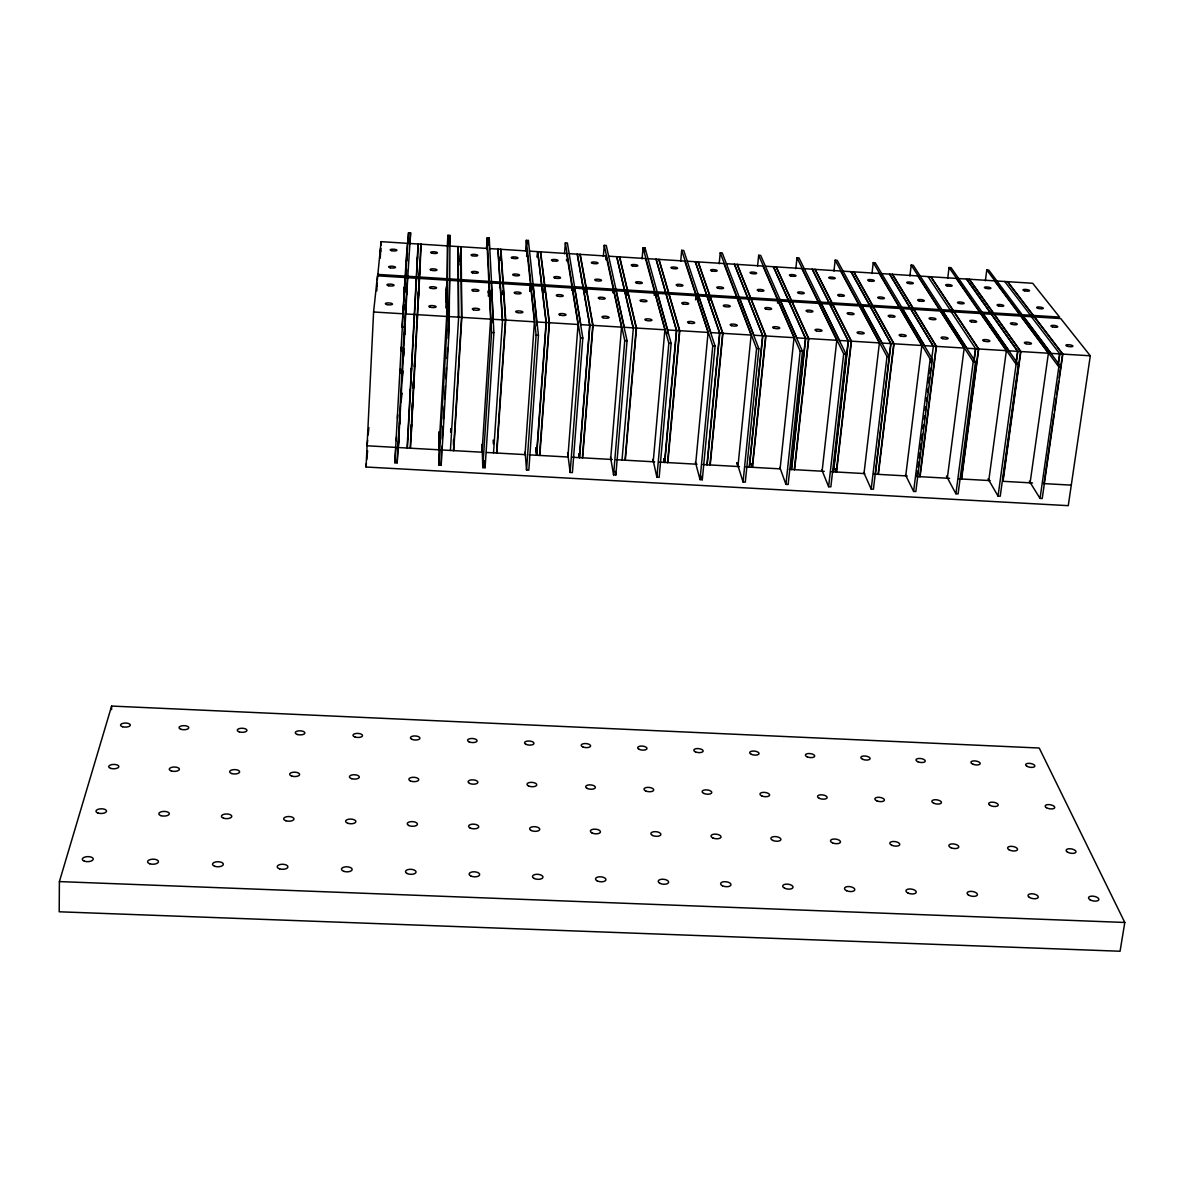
<?xml version="1.0" encoding="UTF-8"?>
<svg xmlns="http://www.w3.org/2000/svg" width="1184" height="1184" viewBox="0 0 1184 1184"><rect width="100%" height="100%" fill="white"/><g stroke="black" fill="none" stroke-linecap="round" stroke-linejoin="round"><path stroke-width="1.5" d="M453.457 445.154L453.457 439.678M453.753 445.169L453.753 439.693M450.69 432.234L450.704 428.593M59.392 881.592L59.2 911.784L1120.064 951.24L1124.8 922.469L1039.226 748.022L111.622 706.064L59.392 881.592L1124.8 922.469M439.442 431.938L438.879 465.194L441.188 465.312L449.18 329.936L449.506 280.327M448.188 338.535L449.713 280.342M449.713 278.906L449.979 235.424L447.907 235.29L447.271 246.272M439.16 431.583L438.85 449.802L446.679 316.454L447.019 280.164L405.313 277.559L401.968 327.08L404.321 327.213L397.143 462.885L394.834 462.752L405.032 277.544L377.444 275.813L373.596 311.984L366.048 467.014L1068.264 505.657L1090.301 355.792L1060.716 318.555L1020.978 316.069L1058.836 366.877L1040.04 498.405L1042.231 498.523L1062.862 354.105L1034.52 316.912M438.879 465.194L446.842 329.788L447.3 280.194L488.874 282.784L490.62 319.132L482.021 452.214L481.784 444.918M447.907 235.29L447.522 278.773L461.168 279.616L460.842 246.746M111.577 709.645L111.622 706.064M441.188 465.312L441.395 450.542M566.559 260.924L566.529 259.4M500.758 256.247L500.521 259.37L500.64 256.262M380.671 248.64L380.478 251.748L380.641 248.166M410.493 448.218L419.521 278.447M376.793 290.835L377.074 283.139M377.326 279.868L381.07 241.654L407.355 243.327L405.135 276.109L377.592 274.392M380.256 258.142L380.626 250.816M380.893 245.31L381.07 241.654M410.996 431.82L411.351 424.538M412.076 409.975L412.446 402.678M413.127 388.396L413.482 381.174M411.292 431.834L411.647 424.553M412.358 409.99L412.728 402.693M413.408 388.411L413.764 381.189M410.197 448.203L419.225 278.432M404.499 287.105L404.44 288.2L404.514 287.09M400.044 372.842L400.236 369.201M401.184 350.671L401.376 347.016M403.3 310.46L403.596 304.969M404.262 292.537L404.558 286.691M401.45 350.701L401.642 347.03M403.581 310.474L403.862 304.984M404.543 292.182L404.824 286.706M400.518 372.871L400.71 369.23M403.877 308.994L404.07 305.339M404.75 292.566L405.032 287.09M405.52 278.092L406.008 268.946M406.393 261.62L406.882 252.473M406.112 278.566L406.6 269.404M407.074 260.243L407.459 252.917M407.947 243.756L408.524 232.76L410.596 232.893L410.019 243.889M398.327 447.537L407.725 277.707M400.932 402.012L401.406 392.866M402.086 380.079L402.575 370.932M403.344 356.31L403.744 348.999M404.514 334.376L404.898 327.065M405.683 312.428L405.875 308.772M406.645 294.15L406.941 288.674M401.613 392.881L401.139 402.205L401.716 393.177M402.294 380.301L402.782 370.947M403.552 356.576L403.936 349.014M404.721 334.672L405.209 325.556M405.875 312.783L406.082 308.787M406.852 294.535L407.148 288.674M407.622 438.924L407.903 433.462M408.761 417.079L409.057 411.618M409.99 393.665L410.182 390.039M411.129 371.968L411.322 368.342M407.829 438.938L408.11 433.477M408.968 417.094L409.25 411.632M410.197 393.665L410.389 390.054M411.336 371.968L411.514 368.357M416.265 278.24L407.133 448.026M418.056 244.008L415.88 285.551M416.472 278.255L407.355 448.04M418.263 244.022L416.087 285.566M376.897 284.293C377.311 277.737 376.527 290.835 376.956 284.278M414.681 307.485L414.977 302.009M417.064 262.3L417.567 256.824M414.888 307.5L415.184 302.009M413.231 388.263L413.63 380.967M414.193 366.7L414.844 358.826M415.54 346.039L416.013 337.188M416.59 322.818L417.138 316.794M417.893 299.049L418.529 291.22M419.18 275.28L419.684 266.134M420.586 249.676L420.882 244.2L419.299 276.997L405.609 276.138L408.524 232.76M418.159 299.064L418.559 291.752M419.462 275.295L419.965 266.148M420.853 249.691L421.164 244.215L419.595 277.026L447.034 278.743L447.36 245.887L409.916 243.49M413.512 388.278L413.912 380.982M414.711 366.389L415.125 358.841M415.91 344.5L416.294 337.203M417.094 322.61L417.419 316.824M418.396 298.901L418.825 291.234M445.761 300.603L446.62 286.025M445.746 302.068L446.708 285.64M445.82 307.914L446.975 285.655M449.343 246.405L449.979 235.424M441.617 449.95L441.839 446.309M442.268 438.998L443.023 426.21M443.452 418.899L444.207 406.127M444.636 398.816L445.391 386.028M445.82 378.717L446.472 367.765M447.004 358.634L447.656 347.667M459.969 261.353L460.517 252.222M460.014 265.009L460.783 252.236M450.408 450.438L458.652 317.179L458.43 280.889M453.442 450.616L461.538 317.356L461.183 281.052M453.753 450.63L461.834 317.371L461.464 281.067M502.874 292.108C503.259 287.697 502.519 298.146 503.022 292.137M397.143 462.885L398.653 438.894M399.57 424.124L400.044 416.738M398.431 445.717L398.89 438.435M399.807 423.872L400.251 416.605M404.321 327.213L407.518 277.692M407.814 276.286L410.596 232.893M486.476 248.773L487.172 237.821L489.229 237.954L491.478 281.526M488.77 245.251L489.229 237.954M488.341 296.133L488.681 290.095M490.724 295.704L491.079 290.243M397.454 418.263L397.691 414.622M394.834 462.752L395.796 447.996M396.27 440.611L396.522 436.911M491.345 282.946L493.891 332.645L485.085 467.739L482.791 467.621L491.552 332.512L489.155 282.798L530.595 285.403L534.413 321.811L525.03 454.612M493.18 322.951L491.552 282.961M500.24 260.243L500.477 256.588M499.589 287.579L500.151 282.058L498.064 249.128M500.003 287.135L500.24 283.494L502.549 319.872L493.521 452.85M502.549 294.609L502.786 290.968M496.555 453.028L505.42 320.035L502.978 283.672M496.851 453.043L505.731 320.065L503.274 283.686M525.563 251.274L526.318 240.337L528.375 240.47L533.096 284.13L532.711 289.651M526.614 256.425L526.984 250.978L489.776 248.596M528.123 244.111L528.375 240.47M529.929 291.323L530.447 283.953L526.984 250.978M530.21 290.924L530.595 285.403M530.402 291.353L530.92 283.982L526.318 240.337M532.992 289.251L533.259 285.566L536.944 325.674M537.21 257.106L537.595 251.644L541.547 284.648M537.403 257.12L537.788 251.659L541.754 284.663M533.052 285.551L538.439 335.338L528.819 470.152L526.54 470.033L536.1 335.205L530.861 285.418L572.168 287.993L578.058 324.475L567.906 457.009L529.307 454.848M544.078 290.361L544.477 284.841L540.378 251.822M544.226 292.211L544.758 284.856L540.659 251.852M544.536 291.826L544.803 288.141M536.5 455.248L546.09 322.522L541.724 286.099M536.707 455.263L546.298 322.536L541.917 286.099M539.519 455.426L549.169 322.714L544.655 286.276M539.815 455.44L549.465 322.729L544.936 286.291M564.531 253.761L565.345 242.853L567.388 242.986L574.595 286.72L574.314 290.391M571.665 290.228L571.946 286.558L566.618 253.509L529.529 251.126M572.138 290.258L572.42 286.587L565.345 242.853M574.625 288.156L582.824 338.032L572.42 472.564L570.14 472.446L580.5 337.899L572.449 288.008L613.623 290.583L621.541 327.139L610.633 459.392M585.636 291.101L585.932 287.431L579.968 254.353M585.902 292.552L586.213 287.446L580.249 254.368M586.184 292.566L586.465 288.896L593.051 325.393L582.646 457.838M582.35 457.823L592.755 325.378L586.184 288.866M603.366 256.41L604.24 245.354L606.282 245.488L615.946 289.31M605.823 259.71L606.119 256.025L569.149 253.657M613.001 292.818L613.297 289.148L606.119 256.025M613.475 292.848L613.771 289.177L604.24 245.354M626.943 293.676L627.239 290.021L619.424 256.884M627.224 293.706L627.52 290.036L619.706 256.898M627.283 295.127L627.579 291.456L636.208 328.027L625.019 460.206M616.065 290.746L627.061 340.711L615.858 474.962L613.578 474.843L624.752 340.578L613.889 290.598L654.93 293.173L664.89 329.788L653.213 461.775M622.014 460.028L633.351 327.864L624.871 291.294M642.098 258.882L643.03 247.841L645.058 247.974L657.164 291.886L656.839 295.556M625.315 460.221L636.504 328.057L627.86 291.486M644.747 251.659L645.058 247.974M654.219 295.378L654.53 291.723L645.502 258.541L608.635 256.188M654.693 295.408L655.004 291.752L643.03 247.841M667.332 333.622L667.658 329.951L657.564 293.336M657.357 293.321L671.15 343.39L659.148 477.359L656.883 477.241L668.842 343.242L655.196 293.188L696.103 295.748L708.091 332.423L695.644 464.143M680.696 261.353L681.688 250.327L683.716 250.46L698.249 294.461L697.909 298.116M667.554 462.574L679.498 330.676L668.842 294.046M667.85 462.589L679.794 330.691L669.123 294.061M695.585 299.804L696.088 294.328L681.688 250.327M695.763 299.404L696.103 295.748M696.029 299.419L696.37 295.763L737.144 298.309L751.13 335.057L737.943 466.511L736.848 462.988M698.19 299.552L698.53 295.896L715.077 346.054L702.304 479.742L700.04 479.624L695.393 462.16M698.382 299.567L698.723 295.911L710.844 332.6L722.64 333.311L709.941 464.942M709.912 300.292L710.252 296.636L722.936 333.34L710.237 464.957M366.048 467.014L366.404 463.403M366.744 459.777L367.617 450.749M719.191 263.81L720.242 252.814L722.255 252.932L739.201 297.021M700.04 479.624L712.768 345.906L696.37 295.763M706.966 464.779L719.606 333.133L707.085 296.429M707.174 464.794L719.813 333.148L707.277 296.444M367.617 440.33L367.084 445.791L483.22 452.273M368.15 434.942L368.86 427.602M757.568 266.252L758.663 255.285L760.676 255.404L780.019 299.582M739.556 298.457L758.855 348.703L745.298 482.125L743.049 481.992L756.561 348.555L737.41 298.324L778.051 300.869L794.035 337.677L780.093 468.864L745.787 466.94M749.22 467.132L762.614 335.753L748.081 299.004M749.428 467.147L762.822 335.768L748.288 299.004M750.967 299.182L765.634 335.945L752.195 467.31L751.085 463.921M751.248 299.197L765.93 335.96L752.491 467.325L751.381 463.95M777.503 303.089L777.873 299.448L758.663 255.285M795.826 268.694L796.98 257.742L798.978 257.875L820.704 302.127M780.448 301.017L802.471 351.337L788.144 484.493L785.91 484.36L800.192 351.204L778.317 300.884L818.81 303.415L836.792 340.296L822.11 471.217M791.341 469.486L805.475 338.372L788.958 301.55M791.548 469.5L805.682 338.387L789.151 301.565M794.301 469.663L808.494 338.565L791.83 301.728M794.597 469.678L808.79 338.58L792.111 301.757M833.965 271.136L835.164 260.199L837.177 260.332L861.256 304.673M831.701 306.464L832.1 302.838L815.184 269.39M821.222 303.578L845.953 353.972L830.857 486.846L828.622 486.728L843.674 353.838L819.091 303.444L859.466 305.96L879.401 342.901L863.994 473.556M833.314 471.839L848.188 340.992L829.688 304.096M833.521 471.854L848.395 341.007L829.895 304.11M836.274 472.002L851.192 341.17L832.559 304.273M832.84 304.303L851.488 341.184L836.555 472.016L835.149 468.627M871.986 273.563L873.244 262.641L875.242 262.774L901.69 307.189M870.299 306.641L890.768 343.597L873.422 489.199L871.187 489.081L887.008 356.473L859.732 305.975L899.973 308.491L921.862 345.491L905.716 475.879M875.361 474.192L890.975 343.597L870.492 306.656M878.099 474.34L893.757 343.774L873.156 306.819M878.38 474.355L894.053 343.789L873.437 306.834M909.889 275.99L911.206 265.083L913.204 265.216L941.976 309.72M902.356 308.639L932.444 359.226L915.839 491.552L913.619 491.419L930.18 359.078L900.24 308.506L940.348 311.022L964.19 348.081L947.318 478.203M917.052 476.516L917.748 471.01M918.207 467.34L918.902 461.834M919.361 458.164L920.042 452.658M920.516 448.988L921.196 443.482M921.655 439.812L922.351 434.306M922.839 428.786L923.505 425.115M924.186 419.61L924.66 415.939M925.34 410.434L925.799 406.763M926.495 401.258L926.954 397.587M927.649 392.082L928.108 388.411M928.789 382.906L929.484 377.4M929.943 373.73L930.639 368.224M931.127 362.704L933.406 346.202L910.97 309.187M919.79 476.664L936.174 346.364L913.619 309.35M920.072 476.678L936.47 346.379L913.9 309.364M947.688 278.403L949.065 267.525L951.048 267.643L982.143 312.236M942.73 311.17L975.468 361.83L958.108 493.876L955.902 493.758L973.218 361.682L940.614 311.037L980.604 313.538L1006.37 350.656L988.773 480.526M973.796 361.594L975.483 348.762M974.003 361.608L975.69 348.777L951.122 311.688M985.369 280.8L986.79 269.952L988.773 270.07L1022.177 314.737M961.334 478.987L978.458 348.954L953.949 311.866M961.615 479.002L978.739 348.969L954.23 311.895M1016.109 362.319L1017.618 351.337L991.334 314.204M982.972 313.686L1018.344 364.42L1000.243 496.214L998.038 496.081L1016.109 364.287L980.855 313.553L1020.712 316.054L1048.402 353.232L1030.095 482.835M1016.316 362.319L1017.826 351.352L991.526 314.219M1002.744 481.296L1020.578 351.53L994.16 314.382M994.442 314.411L1020.874 351.544L1003.026 481.311L1032.566 482.968M1058.052 364.864L1059.621 353.912M1058.259 364.864L1059.828 353.927L1031.412 316.72M1044.022 483.605L1053.952 414.296M1054.47 410.641L1056.306 397.868M1056.824 394.228L1058.659 381.455M1059.177 377.8L1062.566 354.09L1034.239 316.898M486.52 452.466L525.622 454.641M571.709 457.216L612.261 459.481M615.946 459.688L654.663 461.849M659.384 462.115L697.065 464.232M702.586 464.528L739.467 466.6M789.24 469.367L824.256 471.336M831.627 471.735L864.808 473.6M874.029 474.118L907.21 475.968M916.431 476.486L949.612 478.336M958.833 478.854L990.164 480.6M1043.622 483.59L1071.283 485.129M446.842 329.788L449.18 329.936M491.552 332.512L493.891 332.645M536.1 335.205L538.439 335.338M580.5 337.899L582.824 338.032M624.752 340.578L627.061 340.711M668.842 343.242L671.15 343.39M712.768 345.906L715.077 346.054M756.561 348.555L758.855 348.703M800.192 351.204L802.471 351.337M843.674 353.838L845.953 353.972M887.008 356.473L889.273 356.606L861.848 306.108M930.18 359.078L932.444 359.226M973.218 361.682L975.468 361.83M1016.109 364.287L1018.344 364.42M1058.836 366.877L1061.086 367.01L1023.08 316.202M373.596 311.984L402.575 313.76M405.402 313.923L417.493 314.663M417.789 314.692L446.679 316.454M449.491 316.616L461.538 317.356M461.834 317.371L490.62 319.132M493.417 319.31L505.42 320.035M505.731 320.065L534.413 321.811M537.21 321.989L549.169 322.714M549.465 322.729L578.058 324.475M592.755 325.378L580.841 324.653L574.832 288.156M593.051 325.393L621.541 327.139M636.208 328.027L624.323 327.302L616.257 290.761M636.504 328.057L664.89 329.788M667.658 329.951L679.498 330.676M679.794 330.691L708.091 332.423M722.936 333.34L751.13 335.057M765.634 335.945L753.882 335.22L739.763 298.472M765.93 335.96L794.035 337.677M808.494 338.565L796.773 337.854L780.656 301.032M808.79 338.58L836.792 340.296M851.192 341.17L839.515 340.459L821.415 303.578M851.488 341.184L879.401 342.901M893.757 343.774L882.124 343.064L862.056 306.123M894.053 343.789L921.862 345.491M936.174 346.364L924.586 345.654L902.548 308.654M936.47 346.379L964.19 348.081M978.458 348.954L966.899 348.244L942.923 311.185M978.739 348.969L1006.37 350.656M1020.578 351.53L1009.064 350.819L983.164 313.701M1020.874 351.544L1048.402 353.232M1062.566 354.09L1051.096 353.394L1023.272 316.202M1062.862 354.105L1090.301 355.792M449.92 246.05L487.231 248.433L488.814 281.348L461.449 279.646L461.109 246.76M648.018 258.704L684.752 261.057L695.63 294.298L668.708 292.611L659.044 259.414M687.268 261.205L723.898 263.544L736.581 296.858L709.749 295.186L698.264 261.916M726.399 263.706L762.91 266.045L777.414 299.419L750.671 297.746L737.351 264.417M765.397 266.208L801.805 268.531L818.114 301.964L791.445 300.292L776.334 266.903M804.291 268.694L840.581 271.003L858.666 304.51L832.1 302.838M843.052 271.166L879.238 273.474L899.1 307.041L872.623 305.383L853.916 271.861M881.71 273.637L917.778 275.931L939.4 309.557L913.012 307.899L892.529 274.318M920.234 276.094L956.198 278.388L979.582 312.073L953.268 310.43L931.024 276.79M958.64 278.551L994.501 280.845L1019.631 314.574L993.391 312.931L969.4 279.232M996.943 280.993L1032.685 283.272L1059.547 317.075L1033.395 315.447L1007.673 281.674M530.447 283.953L503.17 282.251L500.95 249.306M530.92 283.982L544.477 284.841M544.758 284.856L571.946 286.558M572.42 286.587L585.932 287.431M586.213 287.446L613.297 289.148M613.771 289.177L627.239 290.021M627.52 290.036L654.53 291.723M655.004 291.752L668.427 292.596L658.778 259.385M696.088 294.328L709.468 295.171L697.983 261.901M777.873 299.448L791.164 300.277L776.068 266.888M1007.406 281.659L1033.114 315.418L1020.09 314.604L986.79 269.952M1004.713 281.496L1030.494 315.255M969.148 279.217L993.124 312.916L980.041 312.102L949.065 267.525M966.632 279.054L990.49 312.754M966.44 279.039L990.298 312.739M930.757 276.76L952.987 310.4L939.874 309.586L911.206 265.083M928.049 276.597L950.352 310.238M1029.31 481.148L1040.04 498.405M892.262 274.303L912.731 307.884L899.574 307.07L873.244 262.641M889.732 274.14L910.082 307.722M889.554 274.14L909.889 307.707M910.777 309.172L933.184 346.187M988.063 478.839L998.038 496.081M853.649 271.846L872.342 305.354L859.14 304.54L835.164 260.199M851.118 271.684L869.692 305.191M850.926 271.669L869.485 305.176M946.43 476.057L955.902 493.758M814.918 269.36L831.819 302.823L818.573 301.994L796.98 257.742M812.372 269.197L829.155 302.66M812.18 269.197L828.963 302.645M905.494 474.888L913.619 491.419M773.507 266.726L788.5 300.114M773.315 266.711L788.292 300.1M863.802 472.549L871.187 489.081M821.785 469.722L828.622 486.728M737.084 264.387L750.39 297.732L737.055 296.888L720.242 252.814M734.524 264.224L747.711 297.554M734.332 264.224L747.504 297.539M779.842 467.384L785.91 484.36M709.971 296.607L722.64 333.311M695.422 261.738L706.789 294.994M695.23 261.723L706.582 294.979M737.055 462.766L743.049 481.992M656.202 259.222L665.734 292.433M666.148 293.869L676.656 330.514L664.772 462.426L663.958 458.904M655.995 259.207L665.526 292.418M665.941 293.854L676.449 330.499L664.564 462.411L663.75 458.904M701.357 476.249L702.304 479.742M616.849 256.706L624.53 289.843M616.657 256.706L624.338 289.828M624.664 291.279L633.144 327.85M652.932 459.244L656.883 477.241M577.378 254.19L583.209 287.268M583.46 288.704L589.898 325.2L579.538 457.66L579.035 454.005M577.185 254.175L583.002 287.253M583.268 288.689L589.691 325.186L579.331 457.646L578.828 453.99M615.221 471.38L615.858 474.962M610.47 456.876L613.578 474.843M567.639 452.688L570.14 472.446M536.041 447.966L536.544 453.442M535.834 447.952L536.337 453.428M525.119 452.096L526.54 470.033M500.669 249.291L502.889 282.236L489.288 281.378L487.172 237.821M497.872 249.114L499.944 282.044M500.033 283.479L502.342 319.858M493.18 440.093L493.328 443.748M484.833 460.576L485.085 467.739M482.051 444.326L482.791 467.621M458.223 246.583L458.415 279.454M458.03 246.568L458.208 279.439M458.223 280.874L458.43 317.164M460.635 256.573L460.872 252.68L460.635 256.573M488.415 292.759L488.518 290.642L488.415 292.759M446.501 290.509L446.738 286.439L446.501 290.509M431.657 253.095A3.374 0.844 3.8 0 0 437.296 253.065A3.374 0.844 3.8 0 0 433.196 251.763A3.374 0.844 3.8 0 0 431.657 253.095M431.109 270.218A3.448 0.888 3.7 0 0 436.881 270.174A3.448 0.888 3.7 0 0 432.678 268.827A3.448 0.888 3.7 0 0 431.109 270.218M430.517 288.186A3.537 0.932 3.7 0 0 436.452 288.141A3.537 0.932 3.7 0 0 432.145 286.72A3.537 0.932 3.7 0 0 430.517 288.186M429.91 307.1A3.641 0.977 3.7 0 0 435.993 307.026A3.641 0.977 3.7 0 0 431.583 305.561A3.641 0.977 3.7 0 0 429.91 307.1M472.046 255.655A3.36 0.844 4 0 0 477.655 255.64A3.36 0.844 4 0 0 473.511 254.338A3.36 0.844 4 0 0 472.046 255.655M472.49 272.823A3.448 0.888 4 0 0 478.232 272.779A3.448 0.888 4 0 0 473.985 271.417A3.448 0.888 4 0 0 472.49 272.823M472.949 290.835A3.537 0.932 4 0 0 478.839 290.776A3.537 0.932 4 0 0 474.473 289.355A3.537 0.932 4 0 0 472.949 290.835M473.437 309.779A3.626 0.977 3.9 0 0 479.476 309.705A3.626 0.977 3.9 0 0 475.006 308.225A3.626 0.977 3.9 0 0 473.437 309.779M512.317 258.216A3.36 0.844 4.2 0 0 517.882 258.186A3.36 0.844 4.2 0 0 513.693 256.884A3.36 0.844 4.2 0 0 512.317 258.216M513.752 275.413A3.434 0.888 4.2 0 0 519.436 275.369A3.434 0.888 4.2 0 0 515.144 274.007A3.434 0.888 4.2 0 0 513.752 275.413M515.247 293.454A3.522 0.932 4.2 0 0 521.078 293.395A3.522 0.932 4.2 0 0 516.668 291.989A3.522 0.932 4.2 0 0 515.247 293.454M516.816 312.443A3.611 0.977 4.2 0 0 522.795 312.369A3.611 0.977 4.2 0 0 518.281 310.889A3.611 0.977 4.2 0 0 516.816 312.443M552.469 260.776A3.345 0.844 4.4 0 0 557.99 260.746A3.345 0.844 4.4 0 0 553.742 259.444A3.345 0.844 4.4 0 0 552.469 260.776M554.867 278.003A3.434 0.888 4.4 0 0 560.52 277.959A3.434 0.888 4.4 0 0 556.184 276.597A3.434 0.888 4.4 0 0 554.867 278.003M557.383 296.074A3.508 0.932 4.5 0 0 563.184 296.015A3.508 0.932 4.5 0 0 558.73 294.609A3.508 0.932 4.5 0 0 557.383 296.074M560.047 315.092A3.596 0.977 4.5 0 0 565.982 315.018A3.596 0.977 4.5 0 0 561.408 313.538A3.596 0.977 4.5 0 0 560.047 315.092M592.474 263.322A3.345 0.844 4.7 0 0 597.964 263.277A3.345 0.844 4.7 0 0 593.687 261.975A3.345 0.844 4.7 0 0 592.474 263.322M595.848 280.578A3.419 0.888 4.7 0 0 601.472 280.534A3.419 0.888 4.7 0 0 597.076 279.172A3.419 0.888 4.7 0 0 595.848 280.578M599.4 298.694A3.508 0.932 4.7 0 0 605.142 298.634A3.508 0.932 4.7 0 0 600.643 297.214A3.508 0.932 4.7 0 0 599.4 298.694M603.115 317.741A3.596 0.977 4.7 0 0 609.02 317.667A3.596 0.977 4.7 0 0 604.388 316.187A3.596 0.977 4.7 0 0 603.115 317.741M632.374 265.852A3.33 0.844 4.9 0 0 637.821 265.823A3.33 0.844 4.9 0 0 633.484 264.506A3.33 0.844 4.9 0 0 632.374 265.852M636.711 283.139A3.419 0.873 4.9 0 0 642.29 283.094A3.419 0.873 4.9 0 0 637.85 281.733A3.419 0.873 4.9 0 0 636.711 283.139M641.269 301.298A3.493 0.918 5 0 0 646.967 301.224A3.493 0.918 5 0 0 642.409 299.818A3.493 0.918 5 0 0 641.269 301.298M646.05 320.376A3.582 0.977 5 0 0 651.91 320.302A3.582 0.977 5 0 0 647.219 318.822A3.582 0.977 5 0 0 646.05 320.376M672.142 268.383A3.33 0.829 5.1 0 0 677.544 268.339A3.33 0.829 5.1 0 0 673.163 267.036A3.33 0.829 5.1 0 0 672.142 268.383M677.44 285.714A3.404 0.873 5.2 0 0 682.961 285.655A3.404 0.873 5.2 0 0 678.476 284.293A3.404 0.873 5.2 0 0 677.44 285.714M682.99 303.888A3.493 0.918 5.2 0 0 688.659 303.829A3.493 0.918 5.2 0 0 684.056 302.408A3.493 0.918 5.2 0 0 682.99 303.888M688.836 323.01A3.582 0.962 5.2 0 0 694.653 322.921A3.582 0.962 5.2 0 0 689.917 321.441A3.582 0.962 5.2 0 0 688.836 323.01M711.776 270.899A3.315 0.829 5.3 0 0 717.149 270.855A3.315 0.829 5.3 0 0 712.724 269.552A3.315 0.829 5.3 0 0 711.776 270.899M718.037 288.26A3.404 0.873 5.4 0 0 723.528 288.215A3.404 0.873 5.4 0 0 718.984 286.839A3.404 0.873 5.4 0 0 718.037 288.26M724.593 306.478A3.493 0.918 5.4 0 0 730.217 306.404A3.493 0.918 5.4 0 0 725.555 304.984A3.493 0.918 5.4 0 0 724.593 306.478M731.49 325.63A3.582 0.962 5.5 0 0 737.247 325.541A3.582 0.962 5.5 0 0 732.467 324.061A3.582 0.962 5.5 0 0 731.49 325.63M751.292 273.415A3.315 0.829 5.6 0 0 756.62 273.371A3.315 0.829 5.6 0 0 752.151 272.068A3.315 0.829 5.6 0 0 751.292 273.415M758.5 290.805A3.404 0.873 5.6 0 0 763.946 290.746A3.404 0.873 5.6 0 0 759.358 289.384A3.404 0.873 5.6 0 0 758.5 290.805M766.048 309.054A3.478 0.918 5.7 0 0 771.628 308.98A3.478 0.918 5.7 0 0 766.921 307.559A3.478 0.918 5.7 0 0 766.048 309.054M773.981 328.234A3.567 0.962 5.8 0 0 779.708 328.16A3.567 0.962 5.8 0 0 774.869 326.666A3.567 0.962 5.8 0 0 773.981 328.234M790.69 275.916A3.315 0.829 5.8 0 0 795.974 275.872A3.315 0.829 5.8 0 0 791.474 274.555A3.315 0.829 5.8 0 0 790.69 275.916M798.83 293.336A3.389 0.873 5.8 0 0 804.232 293.292A3.389 0.873 5.8 0 0 799.614 291.915A3.389 0.873 5.8 0 0 798.83 293.336M807.37 311.629A3.478 0.918 5.9 0 0 812.905 311.555A3.478 0.918 5.9 0 0 808.154 310.134A3.478 0.918 5.9 0 0 807.37 311.629M816.338 330.839A3.567 0.962 6 0 0 822.022 330.75A3.567 0.962 6 0 0 817.123 329.27A3.567 0.962 6 0 0 816.338 330.839M829.954 278.403A3.315 0.829 6 0 0 835.208 278.373A3.315 0.829 6 0 0 830.65 277.056A3.315 0.829 6 0 0 829.954 278.403M839.027 295.867A3.389 0.858 6.1 0 0 844.399 295.808A3.389 0.858 6.1 0 0 839.722 294.446A3.389 0.858 6.1 0 0 839.027 295.867M848.558 314.189A3.478 0.903 6.2 0 0 854.049 314.115A3.478 0.903 6.2 0 0 849.239 312.68A3.478 0.903 6.2 0 0 848.558 314.189M858.563 333.444A3.567 0.947 6.3 0 0 864.187 333.34A3.567 0.947 6.3 0 0 859.244 331.86A3.567 0.947 6.3 0 0 858.563 333.444M869.1 280.904A3.315 0.814 6.2 0 0 874.325 280.86A3.315 0.814 6.2 0 0 869.722 279.542A3.315 0.814 6.2 0 0 869.1 280.904M879.105 298.383A3.389 0.858 6.3 0 0 884.433 298.338A3.389 0.858 6.3 0 0 879.727 296.962A3.389 0.858 6.3 0 0 879.105 298.383M889.598 316.735A3.478 0.903 6.4 0 0 895.06 316.661A3.478 0.903 6.4 0 0 890.205 315.24A3.478 0.903 6.4 0 0 889.598 316.735M900.624 336.019A3.567 0.947 6.5 0 0 906.219 335.93A3.567 0.947 6.5 0 0 901.231 334.436A3.567 0.947 6.5 0 0 900.624 336.019M908.128 283.376A3.3 0.814 6.4 0 0 913.308 283.331A3.3 0.814 6.4 0 0 908.661 282.014A3.3 0.814 6.4 0 0 908.128 283.376M919.05 300.899A3.389 0.858 6.5 0 0 924.349 300.84A3.389 0.858 6.5 0 0 919.583 299.478A3.389 0.858 6.5 0 0 919.05 300.899M930.52 319.28A3.478 0.903 6.6 0 0 935.937 319.206A3.478 0.903 6.6 0 0 931.038 317.771A3.478 0.903 6.6 0 0 930.52 319.28M942.568 338.594A3.567 0.947 6.8 0 0 948.103 338.506A3.567 0.947 6.8 0 0 943.071 337.011A3.567 0.947 6.8 0 0 942.568 338.594M947.037 285.847A3.3 0.814 6.6 0 0 952.173 285.803A3.3 0.814 6.6 0 0 947.496 284.486A3.3 0.814 6.6 0 0 947.037 285.847M958.877 303.4A3.389 0.858 6.7 0 0 964.131 303.341A3.389 0.858 6.7 0 0 959.321 301.979A3.389 0.858 6.7 0 0 958.877 303.4M971.294 321.811A3.478 0.888 6.9 0 0 976.667 321.737A3.478 0.888 6.9 0 0 971.724 320.316A3.478 0.888 6.9 0 0 971.294 321.811M984.348 341.17A3.567 0.932 7 0 0 989.854 341.066A3.567 0.932 7 0 0 984.762 339.571A3.567 0.932 7 0 0 984.348 341.17M985.813 288.319A3.3 0.814 6.8 0 0 990.919 288.26A3.3 0.814 6.8 0 0 986.198 286.957A3.3 0.814 6.8 0 0 985.813 288.319M998.571 305.901A3.389 0.844 6.9 0 0 1003.795 305.842A3.389 0.844 6.9 0 0 998.926 304.466A3.389 0.844 6.9 0 0 998.571 305.901M1011.95 324.342A3.478 0.888 7.1 0 0 1017.278 324.268A3.478 0.888 7.1 0 0 1012.29 322.832A3.478 0.888 7.1 0 0 1011.95 324.342M1026.01 343.73A3.567 0.932 7.2 0 0 1031.456 343.626A3.567 0.932 7.2 0 0 1026.321 342.132A3.567 0.932 7.2 0 0 1026.01 343.73M391.815 250.697A3.389 0.844 3.5 0 0 396.936 250.283A3.389 0.844 3.5 0 0 391.934 249.232A3.389 0.844 3.5 0 0 391.815 250.697M390.291 267.791A3.463 0.888 3.5 0 0 395.53 267.347A3.463 0.888 3.5 0 0 390.409 266.252A3.463 0.888 3.5 0 0 390.291 267.791M1046.419 807.68A4.869 2.057 9.6 0 0 1054.544 808.021A4.869 2.057 9.6 0 0 1048.92 804.587A4.869 2.057 9.6 0 0 1046.419 807.68M1026.809 766.211A4.692 1.924 9.2 0 0 1034.668 766.551A4.692 1.924 9.2 0 0 1029.281 763.34A4.692 1.924 9.2 0 0 1026.809 766.211M989.839 805.253A4.854 2.072 9 0 0 997.994 805.594A4.854 2.072 9 0 0 992.503 802.16A4.854 2.072 9 0 0 989.839 805.253M972.967 764.228A4.692 1.939 8.6 0 0 980.204 763.65A4.692 1.939 8.6 0 0 973.529 760.912A4.692 1.939 8.6 0 0 972.967 764.228M933.924 803.3A4.854 2.087 8.5 0 0 941.458 802.648A4.854 2.087 8.5 0 0 934.62 799.748A4.854 2.087 8.5 0 0 933.924 803.3M917.955 761.786A4.692 1.954 8.1 0 0 925.266 761.208A4.692 1.954 8.1 0 0 918.68 758.47A4.692 1.954 8.1 0 0 917.955 761.786M876.796 800.843A4.854 2.102 7.9 0 0 884.418 800.206A4.854 2.102 7.9 0 0 877.67 797.306A4.854 2.102 7.9 0 0 876.796 800.843M862.707 759.329A4.692 1.968 7.5 0 0 870.092 758.752A4.692 1.968 7.5 0 0 863.595 756.014A4.692 1.968 7.5 0 0 862.707 759.329M819.417 798.386A4.854 2.116 7.2 0 0 827.128 797.75A4.854 2.116 7.2 0 0 820.468 794.834A4.854 2.116 7.2 0 0 819.417 798.386M807.207 756.857A4.692 1.983 7 0 0 814.681 756.28A4.692 1.983 7 0 0 808.258 753.542A4.692 1.983 7 0 0 807.207 756.857M761.771 795.929A4.854 2.131 6.6 0 0 769.556 795.293A4.854 2.131 6.6 0 0 762.999 792.377A4.854 2.131 6.6 0 0 761.771 795.929M751.47 754.386A4.692 1.983 6.4 0 0 759.003 753.808A4.692 1.983 6.4 0 0 752.684 751.07A4.692 1.983 6.4 0 0 751.47 754.386M703.858 793.443A4.869 2.146 5.9 0 0 711.732 792.806A4.869 2.146 5.9 0 0 705.264 789.891A4.869 2.146 5.9 0 0 703.858 793.443M695.482 751.884A4.706 1.998 5.8 0 0 703.104 751.322A4.706 1.998 5.8 0 0 696.858 748.584A4.706 1.998 5.8 0 0 695.482 751.884M645.694 790.956A4.884 2.146 5.3 0 0 653.642 790.32A4.884 2.146 5.3 0 0 647.278 787.39A4.884 2.146 5.3 0 0 645.694 790.956M639.242 749.383A4.706 2.013 5.2 0 0 646.938 748.821A4.706 2.013 5.2 0 0 640.796 746.083A4.706 2.013 5.2 0 0 639.242 749.383M587.249 788.44A4.884 2.161 4.6 0 0 595.286 787.819A4.884 2.161 4.6 0 0 589.01 784.888A4.884 2.161 4.6 0 0 587.249 788.44M582.75 746.882A4.721 2.013 4.6 0 0 590.52 746.305A4.721 2.013 4.6 0 0 584.467 743.567A4.721 2.013 4.6 0 0 582.75 746.882M528.523 785.939A4.899 2.176 3.9 0 0 536.648 785.303A4.899 2.176 3.9 0 0 530.476 782.372A4.899 2.176 3.9 0 0 528.523 785.939M526.007 744.351A4.736 2.028 3.9 0 0 533.866 743.789A4.736 2.028 3.9 0 0 527.901 741.036A4.736 2.028 3.9 0 0 526.007 744.351M469.545 783.408A4.928 2.176 3.3 0 0 477.744 782.772A4.928 2.176 3.3 0 0 471.676 779.856A4.928 2.176 3.3 0 0 469.545 783.408M469.012 741.82A4.751 2.028 3.3 0 0 476.945 741.258A4.751 2.028 3.3 0 0 471.084 738.505A4.751 2.028 3.3 0 0 469.012 741.82M410.271 780.863A4.943 2.176 2.6 0 0 418.574 780.241A4.943 2.176 2.6 0 0 412.594 777.311A4.943 2.176 2.6 0 0 410.271 780.863M411.766 739.275A4.78 2.042 2.7 0 0 419.772 738.712A4.78 2.042 2.7 0 0 414 735.96A4.78 2.042 2.7 0 0 411.766 739.275M351.737 778.702A4.973 2.19 1.9 0 0 359.329 777.133A4.973 2.19 1.9 0 0 352.033 774.928A4.973 2.19 1.9 0 0 351.737 778.702M355.215 737.084A4.795 2.042 2.1 0 0 362.541 735.634A4.795 2.042 2.1 0 0 355.496 733.562A4.795 2.042 2.1 0 0 355.215 737.084M291.9 776.142A4.988 2.19 1.3 0 0 299.626 774.573A4.988 2.19 1.3 0 0 292.389 772.368A4.988 2.19 1.3 0 0 291.9 776.142M297.436 734.509A4.825 2.042 1.5 0 0 304.88 733.074A4.825 2.042 1.5 0 0 297.88 730.987A4.825 2.042 1.5 0 0 297.436 734.509M231.798 773.566A5.017 2.19 0.6 0 0 239.642 771.998A5.017 2.19 0.6 0 0 232.464 769.792A5.017 2.19 0.6 0 0 231.798 773.566M239.39 731.934A4.854 2.042 0.9 0 0 246.953 730.484A4.854 2.042 0.9 0 0 240.012 728.412A4.854 2.042 0.9 0 0 239.39 731.934M171.399 770.991A5.062 2.19 0 0 0 179.376 769.408A5.062 2.19 0 0 0 172.257 767.202A5.062 2.19 0 0 0 171.399 770.991M181.078 729.344A4.884 2.042 0.3 0 0 188.774 727.894A4.884 2.042 0.3 0 0 181.877 725.822A4.884 2.042 0.3 0 0 181.078 729.344M110.719 768.386A5.091 2.19 -0.7 0 0 118.829 766.818A5.091 2.19 -0.7 0 0 111.77 764.612A5.091 2.19 -0.7 0 0 110.719 768.386M122.514 726.739A4.914 2.042 -0.3 0 0 130.314 725.304A4.914 2.042 -0.3 0 0 123.491 723.217A4.914 2.042 -0.3 0 0 122.514 726.739M1089.946 899.722A5.239 2.353 10.6 0 0 1098.663 900.062A5.239 2.353 10.6 0 0 1092.506 896.125A5.239 2.353 10.6 0 0 1089.946 899.722M1067.406 852.051A5.047 2.205 10.1 0 0 1075.812 852.391A5.047 2.205 10.1 0 0 1069.936 848.736A5.047 2.205 10.1 0 0 1067.406 852.051M1029.31 897.339A5.239 2.383 10 0 0 1038.057 897.679A5.239 2.383 10 0 0 1032.048 893.757A5.239 2.383 10 0 0 1029.31 897.339M1008.857 849.653A5.032 2.22 9.5 0 0 1017.308 849.994A5.032 2.22 9.5 0 0 1011.565 846.323A5.032 2.22 9.5 0 0 1008.857 849.653M968.364 894.956A5.224 2.398 9.3 0 0 977.155 895.296A5.224 2.398 9.3 0 0 971.294 891.36A5.224 2.398 9.3 0 0 968.364 894.956M951.004 847.744A5.032 2.235 8.9 0 0 958.803 847.034A5.032 2.235 8.9 0 0 951.684 843.926A5.032 2.235 8.9 0 0 951.004 847.744M908.113 893.106A5.224 2.427 8.6 0 0 916.253 892.307A5.224 2.427 8.6 0 0 908.942 888.992A5.224 2.427 8.6 0 0 908.113 893.106M891.892 845.317A5.032 2.25 8.2 0 0 899.766 844.606A5.032 2.25 8.2 0 0 892.751 841.498A5.032 2.25 8.2 0 0 891.892 845.317M846.545 890.694A5.224 2.442 7.9 0 0 854.789 889.894A5.224 2.442 7.9 0 0 847.581 886.579A5.224 2.442 7.9 0 0 846.545 890.694M832.485 842.875A5.032 2.264 7.5 0 0 840.462 842.164A5.032 2.264 7.5 0 0 833.536 839.056A5.032 2.264 7.5 0 0 832.485 842.875M784.681 888.266A5.224 2.457 7.1 0 0 793.014 887.467A5.224 2.457 7.1 0 0 785.91 884.152A5.224 2.457 7.1 0 0 784.681 888.266M772.812 840.433A5.032 2.279 6.8 0 0 780.863 839.708A5.032 2.279 6.8 0 0 774.04 836.6A5.032 2.279 6.8 0 0 772.812 840.433M722.506 885.824A5.239 2.472 6.4 0 0 730.942 885.04A5.239 2.472 6.4 0 0 723.942 881.71A5.239 2.472 6.4 0 0 722.506 885.824M712.842 837.961A5.047 2.294 6.1 0 0 720.982 837.251A5.047 2.294 6.1 0 0 714.278 834.143A5.047 2.294 6.1 0 0 712.842 837.961M660.021 883.382A5.239 2.486 5.6 0 0 668.546 882.583A5.239 2.486 5.6 0 0 661.678 879.253A5.239 2.486 5.6 0 0 660.021 883.382M652.591 835.49A5.047 2.309 5.4 0 0 660.82 834.779A5.047 2.309 5.4 0 0 654.219 831.671A5.047 2.309 5.4 0 0 652.591 835.49M597.224 880.911A5.254 2.501 4.8 0 0 605.853 880.126A5.254 2.501 4.8 0 0 599.089 876.796A5.254 2.501 4.8 0 0 597.224 880.911M592.059 833.003A5.062 2.324 4.7 0 0 600.377 832.293A5.062 2.324 4.7 0 0 593.865 829.17A5.062 2.324 4.7 0 0 592.059 833.003M534.117 878.439A5.269 2.501 4 0 0 542.849 877.655A5.269 2.501 4 0 0 536.204 874.325A5.269 2.501 4 0 0 534.117 878.439M531.216 830.502A5.076 2.324 4 0 0 539.638 829.792A5.076 2.324 4 0 0 533.229 826.684A5.076 2.324 4 0 0 531.216 830.502M470.699 875.953A5.298 2.516 3.2 0 0 479.52 875.168A5.298 2.516 3.2 0 0 472.993 871.824A5.298 2.516 3.2 0 0 470.699 875.953M470.092 827.986A5.106 2.338 3.2 0 0 478.602 827.29A5.106 2.338 3.2 0 0 472.312 824.168A5.106 2.338 3.2 0 0 470.092 827.986M406.97 873.452A5.313 2.531 2.4 0 0 415.88 872.667A5.313 2.531 2.4 0 0 409.472 869.322A5.313 2.531 2.4 0 0 406.97 873.452M408.687 825.47A5.121 2.338 2.5 0 0 417.271 824.76A5.121 2.338 2.5 0 0 411.085 821.637A5.121 2.338 2.5 0 0 408.687 825.47M343.982 871.394A5.343 2.531 1.6 0 0 352.166 869.515A5.343 2.531 1.6 0 0 344.322 867.014A5.343 2.531 1.6 0 0 343.982 871.394M348.007 823.354A5.15 2.353 1.7 0 0 355.881 821.622A5.15 2.353 1.7 0 0 348.318 819.284A5.15 2.353 1.7 0 0 348.007 823.354M279.587 868.864A5.372 2.531 0.8 0 0 287.919 866.984A5.372 2.531 0.8 0 0 280.149 864.498A5.372 2.531 0.8 0 0 279.587 868.864M285.98 820.793A5.18 2.353 1 0 0 293.987 819.076A5.18 2.353 1 0 0 286.484 816.738A5.18 2.353 1 0 0 285.98 820.793M214.866 866.333A5.417 2.531 0 0 0 223.347 864.453A5.417 2.531 0 0 0 215.636 861.952A5.417 2.531 0 0 0 214.866 866.333M223.643 818.233A5.21 2.353 0.3 0 0 231.798 816.516A5.21 2.353 0.3 0 0 224.368 814.178A5.21 2.353 0.3 0 0 223.643 818.233M149.82 863.787A5.446 2.531 -0.8 0 0 158.449 861.908A5.446 2.531 -0.8 0 0 150.812 859.406A5.446 2.531 -0.8 0 0 149.82 863.787M161.009 815.672A5.254 2.353 -0.4 0 0 169.297 813.956A5.254 2.353 -0.4 0 0 161.927 811.602A5.254 2.353 -0.4 0 0 161.009 815.672M84.449 861.227A5.491 2.531 -1.5 0 0 93.225 859.347A5.491 2.531 -1.5 0 0 85.662 856.846A5.491 2.531 -1.5 0 0 84.449 861.227M98.08 813.082A5.284 2.353 -1.1 0 0 106.501 811.366A5.284 2.353 -1.1 0 0 99.204 809.012A5.284 2.353 -1.1 0 0 98.08 813.082M388.678 285.744A3.552 0.932 3.5 0 0 394.065 285.255A3.552 0.932 3.5 0 0 388.811 284.116A3.552 0.932 3.5 0 0 388.678 285.744M386.99 304.614A3.641 0.992 3.4 0 0 392.511 304.11A3.641 0.992 3.4 0 0 387.124 302.926A3.641 0.992 3.4 0 0 386.99 304.614M1024.486 290.776A3.3 0.799 7 0 0 1029.547 290.716A3.3 0.799 7 0 0 1024.782 289.399A3.3 0.799 7 0 0 1024.486 290.776M1038.146 308.388A3.389 0.844 7.2 0 0 1043.311 308.328A3.389 0.844 7.2 0 0 1038.412 306.952A3.389 0.844 7.2 0 0 1038.146 308.388M1052.472 326.858A3.478 0.888 7.3 0 0 1057.756 326.784A3.478 0.888 7.3 0 0 1052.724 325.348A3.478 0.888 7.3 0 0 1052.472 326.858M1067.524 346.276A3.567 0.932 7.5 0 0 1072.926 346.172A3.567 0.932 7.5 0 0 1067.746 344.677A3.567 0.932 7.5 0 0 1067.524 346.276"/></g></svg>
